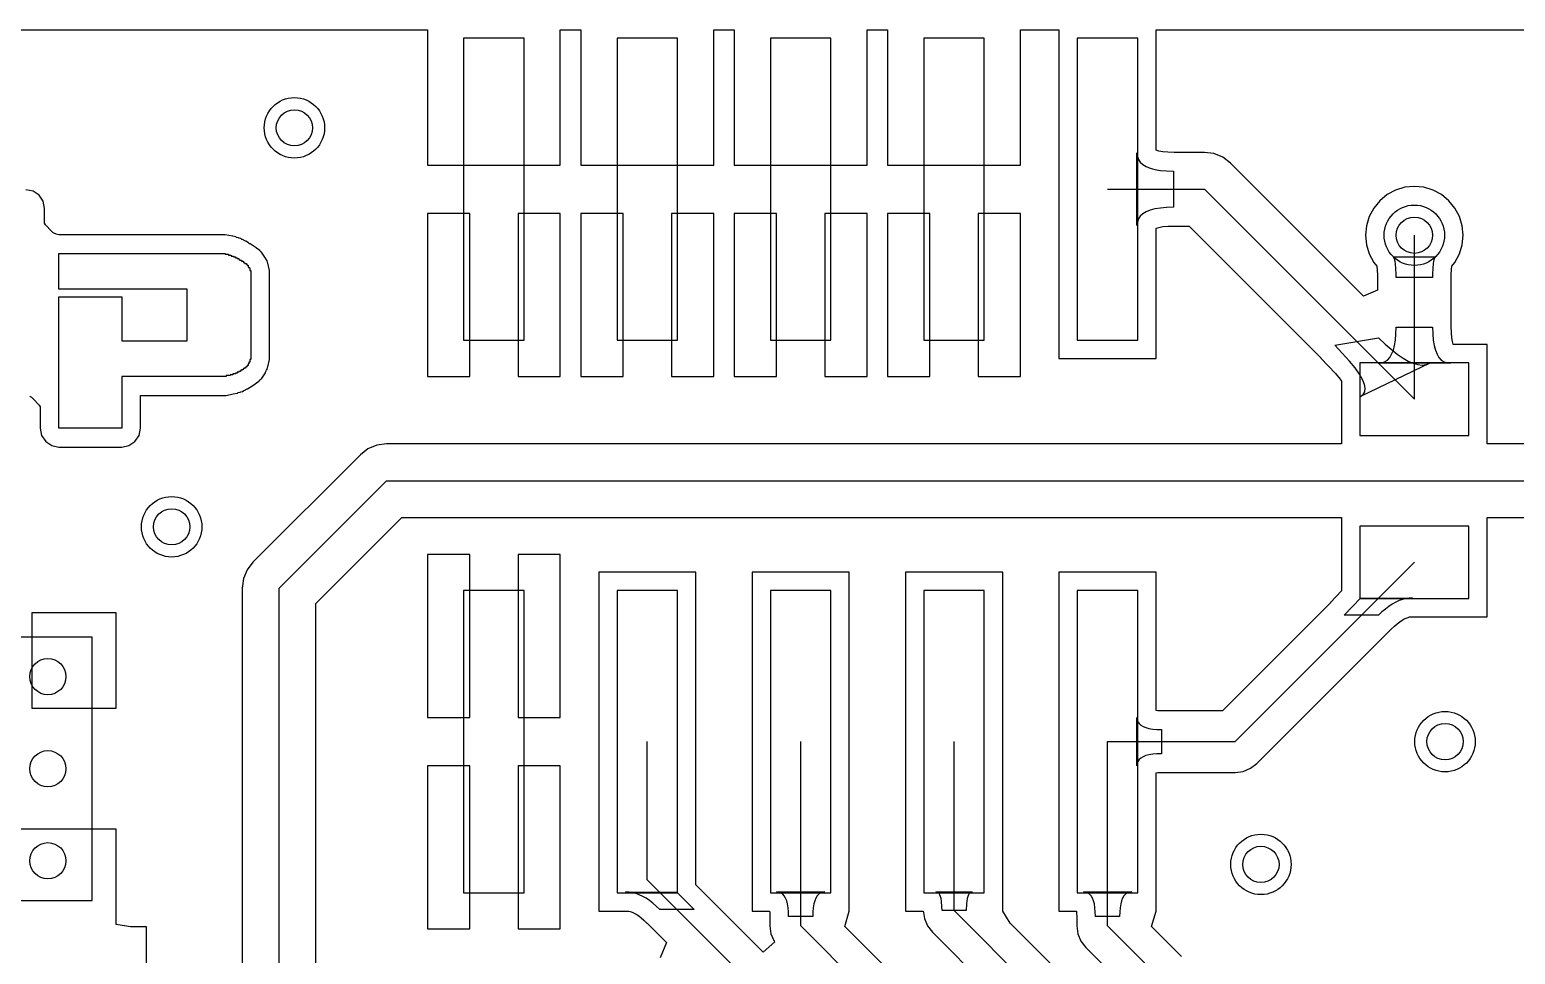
# Model space of a CAD drawing. Extents: x -55.7 to 0, y 0.2 to 22.7.
# Drawn here: x -48.55 to -36.25, y 15 to 22.66 of the extents above; entities that cross this region are included whole.
import ezdxf

# ---------------------------------------------------------------- set-up
doc = ezdxf.new("R2010")
doc.units = 0
doc.layers.get('0').update_dxf_attribs({"linetype": 'CONTINUOUS'})
doc.layers.add('TOPLAYER', color=1, linetype='CONTINUOUS')
doc.layers.add('VIAHOLELAYER', color=16, linetype='CONTINUOUS')

# ---------------------------------------------------------------- blocks, each defined once
blk = doc.blocks.new('RES_0603_1608_18')
at = {"layer": 'TOPLAYER'}
for p, q in [((-0.375, 0.45), (-0.975, 0.45)), ((-0.975, 0.45), (-0.975, -0.45)), ((-0.375, -0.45), (-0.375, 0.45)), ((0.975, 0.45), (0.375, 0.45)), ((0.375, 0.45), (0.375, -0.45)), ((0.975, -0.45), (0.975, 0.45)), ((-0.975, -0.45), (-0.375, -0.45)), ((0.375, -0.45), (0.975, -0.45))]:
    blk.add_line(p, q, dxfattribs=at)
blk = doc.blocks.new('FTSH_105_01_F_DV_K_TR_26')
at = {"layer": 'TOPLAYER'}
for p, q in [((-2.29, 3.536), (-2.79, 3.536)), ((-2.79, 3.536), (-2.79, 1.036)), ((-2.29, 1.036), (-2.29, 3.536)), ((-1.02, 3.536), (-1.52, 3.536)), ((-1.52, 3.536), (-1.52, 1.036)), ((-1.02, 1.036), (-1.02, 3.536)), ((0.25, 3.536), (-0.25, 3.536)), ((-0.25, 3.536), (-0.25, 1.036)), ((0.25, 1.036), (0.25, 3.536)), ((1.52, 3.536), (1.02, 3.536)), ((1.02, 3.536), (1.02, 1.036)), ((1.52, 1.036), (1.52, 3.536)), ((2.79, 3.536), (2.29, 3.536)), ((2.29, 3.536), (2.29, 1.036)), ((2.79, 1.036), (2.79, 3.536)), ((-2.79, 1.036), (-2.29, 1.036)), ((-1.52, 1.036), (-1.02, 1.036)), ((-0.25, 1.036), (0.25, 1.036)), ((1.02, 1.036), (1.52, 1.036)), ((2.29, 1.036), (2.79, 1.036)), ((-2.29, -1.036), (-2.79, -1.036)), ((-2.79, -1.036), (-2.79, -3.536)), ((-2.29, -3.536), (-2.29, -1.036)), ((-1.02, -1.036), (-1.52, -1.036)), ((-1.52, -1.036), (-1.52, -3.536)), ((-1.02, -3.536), (-1.02, -1.036)), ((0.25, -1.036), (-0.25, -1.036)), ((-0.25, -1.036), (-0.25, -3.536)), ((0.25, -3.536), (0.25, -1.036)), ((1.52, -1.036), (1.02, -1.036)), ((1.02, -1.036), (1.02, -3.536)), ((1.52, -3.536), (1.52, -1.036)), ((2.79, -1.036), (2.29, -1.036)), ((2.29, -1.036), (2.29, -3.536)), ((2.79, -3.536), (2.79, -1.036)), ((-2.79, -3.536), (-2.29, -3.536)), ((-1.52, -3.536), (-1.02, -3.536)), ((-0.25, -3.536), (0.25, -3.536)), ((1.02, -3.536), (1.52, -3.536)), ((2.29, -3.536), (2.79, -3.536))]:
    blk.add_line(p, q, dxfattribs=at)
blk = doc.blocks.new('USB4110_GF_A_28')
at = {"layer": 'TOPLAYER'}
for p, q in [((-6.2, 1.5), (-6.2, -0.5)), ((-4.02, 1.5), (-6.2, 1.5)), ((-4.02, -0.5), (-4.02, 1.5))]:
    blk.add_line(p, q, dxfattribs=at)

msp = doc.modelspace()

# ---------------------------------------------------------------- linework, layer by layer
at = {"layer": 'TOPLAYER'}
for p, q in [((-53.34, 22.656), (-45.254, 22.656)), ((-45.254, 22.656), (-45.254, 21.536)), ((-44.154, 21.536), (-44.154, 22.656)), ((-44.154, 22.656), (-43.984, 22.656)), ((-43.984, 22.656), (-43.984, 21.536)), ((-42.884, 21.536), (-42.884, 22.656)), ((-42.884, 22.656), (-42.714, 22.656)), ((-42.714, 22.656), (-42.714, 21.536)), ((-41.614, 21.536), (-41.614, 22.656)), ((-41.614, 22.656), (-41.444, 22.656)), ((-41.444, 22.656), (-41.444, 21.536)), ((-40.344, 21.536), (-40.344, 22.656)), ((-40.344, 22.656), (-40.026, 22.656)), ((-40.026, 22.656), (-40.026, 19.934)), ((-39.222, 21.658), (-39.222, 22.656)), ((-39.222, 22.656), (-2.54, 22.656)), ((-39.199, 21.652), (-39.222, 21.658)), ((-39.167, 21.646), (-39.199, 21.652)), ((-39.126, 21.643), (-39.167, 21.646)), ((-45.254, 21.536), (-44.704, 21.536)), ((-44.704, 21.536), (-44.154, 21.536)), ((-43.984, 21.536), (-43.434, 21.536)), ((-43.434, 21.536), (-42.884, 21.536)), ((-42.714, 21.536), (-42.164, 21.536)), ((-42.164, 21.536), (-41.614, 21.536)), ((-41.444, 21.536), (-40.894, 21.536)), ((-40.894, 21.536), (-40.344, 21.536)), ((-39.38, 21.036), (-39.38, 21.636)), ((-39.38, 21.636), (-39.377, 21.608)), ((-39.377, 21.608), (-39.368, 21.582)), ((-39.368, 21.582), (-39.353, 21.559)), ((-39.353, 21.559), (-39.332, 21.54)), ((-39.332, 21.54), (-39.304, 21.524)), ((-39.304, 21.524), (-39.271, 21.51)), ((-39.073, 21.641), (-39.126, 21.643)), ((-39.072, 21.641), (-39.073, 21.641)), ((-38.822, 21.641), (-39.072, 21.641)), ((-38.743, 21.631), (-38.822, 21.641)), ((-38.669, 21.6), (-38.743, 21.631)), ((-38.606, 21.552), (-38.669, 21.6)), ((-37.506, 20.452), (-38.606, 21.552)), ((-39.271, 21.51), (-39.232, 21.499)), ((-39.232, 21.499), (-39.186, 21.492)), ((-39.186, 21.492), (-39.135, 21.488)), ((-39.135, 21.488), (-39.077, 21.486)), ((-39.077, 21.486), (-39.077, 21.186)), ((-48.519, 21.32), (-48.578, 21.332)), ((-48.469, 21.286), (-48.519, 21.32)), ((-48.435, 21.236), (-48.469, 21.286)), ((-39.624, 21.336), (-38.822, 21.336)), ((-38.822, 21.336), (-37.084, 19.598)), ((-37.309, 21.291), (-37.37, 21.241)), ((-37.239, 21.329), (-37.309, 21.291)), ((-37.163, 21.352), (-37.239, 21.329)), ((-37.084, 21.359), (-37.163, 21.352)), ((-37.005, 21.352), (-37.084, 21.359)), ((-36.929, 21.329), (-37.005, 21.352)), ((-36.859, 21.291), (-36.929, 21.329)), ((-36.798, 21.241), (-36.859, 21.291)), ((-48.423, 21.176), (-48.435, 21.236)), ((-48.423, 21.055), (-48.423, 21.176)), ((-39.271, 21.162), (-39.304, 21.148)), ((-39.232, 21.173), (-39.271, 21.162)), ((-39.186, 21.18), (-39.232, 21.173)), ((-39.135, 21.184), (-39.186, 21.18)), ((-39.077, 21.186), (-39.135, 21.184)), ((-37.42, 21.18), (-37.458, 21.11)), ((-37.37, 21.241), (-37.42, 21.18)), ((-36.748, 21.18), (-36.798, 21.241)), ((-36.71, 21.11), (-36.748, 21.18)), ((-48.415, 21.041), (-48.423, 21.055)), ((-48.366, 20.988), (-48.415, 21.041)), ((-44.904, 21.136), (-45.254, 21.136)), ((-45.254, 21.136), (-45.254, 19.786)), ((-44.904, 19.786), (-44.904, 21.136)), ((-44.154, 21.136), (-44.504, 21.136)), ((-44.504, 21.136), (-44.504, 19.786)), ((-44.154, 19.786), (-44.154, 21.136)), ((-43.634, 21.136), (-43.984, 21.136)), ((-43.984, 21.136), (-43.984, 19.786)), ((-43.634, 19.786), (-43.634, 21.136)), ((-42.884, 21.136), (-43.234, 21.136)), ((-43.234, 21.136), (-43.234, 19.786)), ((-42.884, 19.786), (-42.884, 21.136)), ((-42.364, 21.136), (-42.714, 21.136)), ((-42.714, 21.136), (-42.714, 19.786)), ((-42.364, 19.786), (-42.364, 21.136)), ((-41.614, 21.136), (-41.964, 21.136)), ((-41.964, 21.136), (-41.964, 19.786)), ((-41.614, 19.786), (-41.614, 21.136)), ((-41.094, 21.136), (-41.444, 21.136)), ((-41.444, 21.136), (-41.444, 19.786)), ((-41.094, 19.786), (-41.094, 21.136)), ((-40.344, 21.136), (-40.694, 21.136)), ((-40.694, 21.136), (-40.694, 19.786)), ((-40.344, 19.786), (-40.344, 21.136)), ((-39.377, 21.064), (-39.38, 21.036)), ((-39.368, 21.09), (-39.377, 21.064)), ((-39.353, 21.113), (-39.368, 21.09)), ((-39.332, 21.132), (-39.353, 21.113)), ((-39.304, 21.148), (-39.332, 21.132)), ((-39.167, 21.026), (-39.126, 21.029)), ((-39.126, 21.029), (-39.073, 21.031)), ((-39.073, 21.031), (-39.072, 21.031)), ((-39.072, 21.031), (-38.948, 21.031)), ((-38.948, 21.031), (-37.857, 19.94)), ((-37.481, 21.034), (-37.488, 20.955)), ((-37.458, 21.11), (-37.481, 21.034)), ((-36.687, 21.034), (-36.71, 21.11)), ((-36.68, 20.955), (-36.687, 21.034)), ((-48.36, 20.983), (-48.366, 20.988)), ((-48.355, 20.979), (-48.36, 20.983)), ((-48.351, 20.976), (-48.355, 20.979)), ((-48.346, 20.973), (-48.351, 20.976)), ((-48.341, 20.97), (-48.346, 20.973)), ((-48.337, 20.968), (-48.341, 20.97)), ((-48.331, 20.966), (-48.337, 20.968)), ((-48.326, 20.964), (-48.331, 20.966)), ((-48.305, 20.959), (-48.326, 20.964)), ((-46.928, 20.959), (-48.305, 20.959)), ((-46.868, 20.948), (-46.928, 20.959)), ((-46.865, 20.946), (-46.868, 20.948)), ((-46.84, 20.941), (-46.865, 20.946)), ((-46.834, 20.937), (-46.84, 20.941)), ((-46.819, 20.934), (-46.834, 20.937)), ((-46.813, 20.93), (-46.819, 20.934)), ((-46.798, 20.927), (-46.813, 20.93)), ((-46.789, 20.921), (-46.798, 20.927)), ((-46.784, 20.92), (-46.789, 20.921)), ((-46.775, 20.913), (-46.784, 20.92)), ((-46.77, 20.912), (-46.775, 20.913)), ((-46.761, 20.906), (-46.77, 20.912)), ((-46.756, 20.905), (-46.761, 20.906)), ((-39.222, 21.014), (-39.199, 21.02)), ((-39.222, 19.934), (-39.222, 21.014)), ((-39.199, 21.02), (-39.167, 21.026)), ((-37.488, 20.955), (-37.481, 20.876)), ((-37.084, 19.598), (-37.084, 20.955)), ((-36.687, 20.876), (-36.68, 20.955)), ((-48.305, 20.797), (-48.305, 20.804)), ((-48.305, 20.804), (-46.928, 20.804)), ((-48.305, 20.79), (-48.305, 20.797)), ((-48.305, 20.783), (-48.305, 20.79)), ((-46.928, 20.804), (-46.928, 20.797)), ((-46.928, 20.797), (-46.9, 20.797)), ((-46.9, 20.797), (-46.9, 20.79)), ((-46.9, 20.79), (-46.879, 20.79)), ((-46.879, 20.79), (-46.879, 20.783)), ((-46.735, 20.891), (-46.756, 20.905)), ((-46.726, 20.885), (-46.735, 20.891)), ((-46.735, 20.891), (-46.735, 20.891)), ((-46.721, 20.884), (-46.726, 20.885)), ((-46.671, 20.851), (-46.721, 20.884)), ((-46.668, 20.847), (-46.671, 20.851)), ((-46.642, 20.83), (-46.668, 20.847)), ((-46.64, 20.825), (-46.642, 20.83)), ((-46.635, 20.823), (-46.64, 20.825)), ((-46.633, 20.818), (-46.635, 20.823)), ((-46.628, 20.816), (-46.633, 20.818)), ((-46.595, 20.765), (-46.628, 20.816)), ((-37.481, 20.876), (-37.458, 20.8)), ((-37.458, 20.8), (-37.42, 20.73)), ((-36.748, 20.73), (-36.71, 20.8)), ((-36.71, 20.8), (-36.687, 20.876)), ((-48.305, 20.776), (-48.305, 20.783)), ((-48.305, 20.769), (-48.305, 20.776)), ((-48.305, 20.762), (-48.305, 20.769)), ((-48.305, 20.755), (-48.305, 20.762)), ((-48.305, 20.748), (-48.305, 20.755)), ((-48.305, 20.741), (-48.305, 20.748)), ((-48.305, 20.734), (-48.305, 20.741)), ((-48.305, 20.727), (-48.305, 20.734)), ((-48.305, 20.72), (-48.305, 20.727)), ((-48.305, 20.713), (-48.305, 20.72)), ((-48.305, 20.706), (-48.305, 20.713)), ((-48.305, 20.699), (-48.305, 20.706)), ((-48.305, 20.692), (-48.305, 20.699)), ((-48.305, 20.685), (-48.305, 20.692)), ((-48.305, 20.678), (-48.305, 20.685)), ((-48.305, 20.671), (-48.305, 20.678)), ((-48.305, 20.664), (-48.305, 20.671)), ((-48.305, 20.657), (-48.305, 20.664)), ((-46.879, 20.783), (-46.858, 20.783)), ((-46.858, 20.783), (-46.858, 20.776)), ((-46.858, 20.776), (-46.844, 20.776)), ((-46.844, 20.776), (-46.844, 20.769)), ((-46.844, 20.769), (-46.83, 20.769)), ((-46.83, 20.769), (-46.83, 20.762)), ((-46.83, 20.762), (-46.816, 20.762)), ((-46.816, 20.762), (-46.816, 20.755)), ((-46.816, 20.755), (-46.809, 20.755)), ((-46.809, 20.755), (-46.809, 20.748)), ((-46.809, 20.748), (-46.794, 20.748)), ((-46.794, 20.748), (-46.794, 20.741)), ((-46.794, 20.741), (-46.78, 20.741)), ((-46.78, 20.741), (-46.78, 20.734)), ((-46.78, 20.734), (-46.773, 20.734)), ((-46.773, 20.734), (-46.773, 20.727)), ((-46.773, 20.727), (-46.766, 20.727)), ((-46.766, 20.727), (-46.766, 20.72)), ((-46.766, 20.72), (-46.752, 20.72)), ((-46.752, 20.72), (-46.752, 20.713)), ((-46.752, 20.713), (-46.745, 20.713)), ((-46.745, 20.713), (-46.745, 20.706)), ((-46.745, 20.706), (-46.738, 20.706)), ((-46.738, 20.706), (-46.738, 20.699)), ((-46.738, 20.699), (-46.738, 20.692)), ((-46.738, 20.692), (-46.731, 20.692)), ((-46.731, 20.692), (-46.731, 20.685)), ((-46.731, 20.685), (-46.724, 20.685)), ((-46.724, 20.685), (-46.724, 20.678)), ((-46.724, 20.678), (-46.724, 20.671)), ((-46.724, 20.671), (-46.724, 20.664)), ((-46.724, 20.664), (-46.717, 20.664)), ((-46.717, 20.664), (-46.717, 20.657)), ((-46.581, 20.744), (-46.595, 20.765)), ((-46.595, 20.765), (-46.595, 20.765)), ((-46.578, 20.729), (-46.581, 20.744)), ((-46.574, 20.723), (-46.578, 20.729)), ((-46.562, 20.664), (-46.574, 20.723)), ((-46.562, 19.926), (-46.562, 20.664)), ((-37.42, 20.73), (-37.394, 20.699)), ((-37.394, 20.699), (-37.39, 20.627)), ((-37.254, 20.77), (-37.259, 20.776)), ((-37.259, 20.776), (-36.909, 20.776)), ((-37.25, 20.762), (-37.254, 20.77)), ((-37.246, 20.751), (-37.25, 20.762)), ((-37.243, 20.737), (-37.246, 20.751)), ((-37.24, 20.721), (-37.243, 20.737)), ((-37.234, 20.633), (-37.24, 20.721)), ((-36.932, 20.682), (-36.934, 20.633)), ((-36.928, 20.721), (-36.932, 20.682)), ((-36.925, 20.737), (-36.928, 20.721)), ((-36.922, 20.751), (-36.925, 20.737)), ((-36.918, 20.762), (-36.922, 20.751)), ((-36.914, 20.77), (-36.918, 20.762)), ((-36.909, 20.776), (-36.914, 20.77)), ((-36.778, 20.629), (-36.777, 20.671)), ((-36.777, 20.671), (-36.774, 20.699)), ((-36.774, 20.699), (-36.748, 20.73)), ((-48.305, 20.65), (-48.305, 20.657)), ((-48.305, 20.643), (-48.305, 20.65)), ((-48.305, 20.635), (-48.305, 20.643)), ((-48.305, 20.628), (-48.305, 20.635)), ((-48.305, 20.621), (-48.305, 20.628)), ((-48.305, 20.614), (-48.305, 20.621)), ((-48.305, 20.607), (-48.305, 20.614)), ((-48.305, 20.6), (-48.305, 20.607)), ((-48.305, 20.593), (-48.305, 20.6)), ((-48.305, 20.586), (-48.305, 20.593)), ((-48.305, 20.579), (-48.305, 20.586)), ((-48.305, 20.572), (-48.305, 20.579)), ((-48.305, 20.565), (-48.305, 20.572)), ((-48.305, 20.558), (-48.305, 20.565)), ((-48.305, 20.551), (-48.305, 20.558)), ((-48.305, 20.544), (-48.305, 20.551)), ((-48.305, 20.537), (-48.305, 20.544)), ((-46.717, 20.657), (-46.717, 20.65)), ((-46.717, 20.65), (-46.717, 20.643)), ((-46.717, 20.643), (-46.717, 20.635)), ((-46.717, 20.635), (-46.717, 20.628)), ((-46.717, 20.628), (-46.717, 20.621)), ((-46.717, 20.621), (-46.717, 20.614)), ((-46.717, 20.614), (-46.717, 20.607)), ((-46.717, 20.607), (-46.717, 20.6)), ((-46.717, 20.6), (-46.717, 20.593)), ((-46.717, 20.593), (-46.717, 20.586)), ((-46.717, 20.586), (-46.717, 20.579)), ((-46.717, 20.579), (-46.717, 20.572)), ((-46.717, 20.572), (-46.717, 20.565)), ((-46.717, 20.565), (-46.717, 20.558)), ((-46.717, 20.558), (-46.717, 20.551)), ((-46.717, 20.551), (-46.717, 20.544)), ((-46.717, 20.544), (-46.717, 20.537)), ((-37.39, 20.627), (-37.389, 20.604)), ((-37.389, 20.604), (-37.389, 20.602)), ((-37.389, 20.602), (-37.389, 20.5)), ((-37.234, 20.605), (-37.234, 20.633)), ((-36.934, 20.605), (-37.234, 20.605)), ((-36.934, 20.633), (-36.934, 20.605)), ((-36.779, 20.604), (-36.778, 20.629)), ((-36.779, 20.602), (-36.779, 20.604)), ((-36.779, 20.2), (-36.779, 20.602)), ((-48.305, 20.53), (-48.305, 20.537)), ((-48.305, 20.523), (-48.305, 20.53)), ((-48.305, 20.516), (-48.305, 20.523)), ((-48.305, 20.509), (-48.305, 20.516)), ((-47.244, 20.509), (-48.305, 20.509)), ((-48.305, 20.439), (-48.305, 20.446)), ((-48.305, 20.446), (-47.785, 20.446)), ((-48.305, 20.432), (-48.305, 20.439)), ((-48.305, 20.425), (-48.305, 20.432)), ((-48.305, 20.418), (-48.305, 20.425)), ((-48.305, 20.411), (-48.305, 20.418)), ((-47.785, 20.446), (-47.785, 20.439)), ((-47.785, 20.439), (-47.785, 20.432)), ((-47.785, 20.432), (-47.785, 20.425)), ((-47.785, 20.425), (-47.785, 20.418)), ((-47.785, 20.418), (-47.785, 20.411)), ((-47.244, 20.502), (-47.244, 20.509)), ((-47.244, 20.495), (-47.244, 20.502)), ((-47.244, 20.488), (-47.244, 20.495)), ((-47.244, 20.481), (-47.244, 20.488)), ((-47.244, 20.474), (-47.244, 20.481)), ((-47.244, 20.467), (-47.244, 20.474)), ((-47.244, 20.46), (-47.244, 20.467)), ((-47.244, 20.453), (-47.244, 20.46)), ((-47.244, 20.446), (-47.244, 20.453)), ((-47.244, 20.439), (-47.244, 20.446)), ((-47.244, 20.432), (-47.244, 20.439)), ((-47.244, 20.425), (-47.244, 20.432)), ((-47.244, 20.418), (-47.244, 20.425)), ((-47.244, 20.411), (-47.244, 20.418)), ((-46.717, 20.537), (-46.717, 20.53)), ((-46.717, 20.53), (-46.717, 20.523)), ((-46.717, 20.523), (-46.717, 20.516)), ((-46.717, 20.516), (-46.717, 20.509)), ((-46.717, 20.509), (-46.717, 20.502)), ((-46.717, 20.502), (-46.717, 20.495)), ((-46.717, 20.495), (-46.717, 20.488)), ((-46.717, 20.488), (-46.717, 20.481)), ((-46.717, 20.481), (-46.717, 20.474)), ((-46.717, 20.474), (-46.717, 20.467)), ((-46.717, 20.467), (-46.717, 20.46)), ((-46.717, 20.46), (-46.717, 20.453)), ((-46.717, 20.453), (-46.717, 20.446)), ((-46.717, 20.446), (-46.717, 20.439)), ((-46.717, 20.439), (-46.717, 20.432)), ((-46.717, 20.432), (-46.717, 20.425)), ((-46.717, 20.425), (-46.717, 20.418)), ((-46.717, 20.418), (-46.717, 20.411)), ((-37.389, 20.5), (-37.506, 20.452)), ((-48.305, 20.404), (-48.305, 20.411)), ((-48.305, 20.397), (-48.305, 20.404)), ((-48.305, 20.39), (-48.305, 20.397)), ((-48.305, 20.383), (-48.305, 20.39)), ((-48.305, 20.376), (-48.305, 20.383)), ((-48.305, 20.369), (-48.305, 20.376)), ((-48.305, 20.362), (-48.305, 20.369)), ((-48.305, 20.355), (-48.305, 20.362)), ((-48.305, 20.348), (-48.305, 20.355)), ((-48.305, 20.34), (-48.305, 20.348)), ((-48.305, 20.333), (-48.305, 20.34)), ((-48.305, 20.326), (-48.305, 20.333)), ((-48.305, 20.319), (-48.305, 20.326)), ((-48.305, 20.312), (-48.305, 20.319)), ((-48.305, 20.305), (-48.305, 20.312)), ((-48.305, 20.298), (-48.305, 20.305)), ((-48.305, 20.291), (-48.305, 20.298)), ((-47.785, 20.411), (-47.785, 20.404)), ((-47.785, 20.404), (-47.785, 20.397)), ((-47.785, 20.397), (-47.785, 20.39)), ((-47.785, 20.39), (-47.785, 20.383)), ((-47.785, 20.383), (-47.785, 20.376)), ((-47.785, 20.376), (-47.785, 20.369)), ((-47.785, 20.369), (-47.785, 20.362)), ((-47.785, 20.362), (-47.785, 20.355)), ((-47.785, 20.355), (-47.785, 20.348)), ((-47.785, 20.348), (-47.785, 20.34)), ((-47.785, 20.34), (-47.785, 20.333)), ((-47.785, 20.333), (-47.785, 20.326)), ((-47.785, 20.326), (-47.785, 20.319)), ((-47.785, 20.319), (-47.785, 20.312)), ((-47.785, 20.312), (-47.785, 20.305)), ((-47.785, 20.305), (-47.785, 20.298)), ((-47.785, 20.298), (-47.785, 20.291)), ((-47.244, 20.404), (-47.244, 20.411)), ((-47.244, 20.397), (-47.244, 20.404)), ((-47.244, 20.39), (-47.244, 20.397)), ((-47.244, 20.383), (-47.244, 20.39)), ((-47.244, 20.376), (-47.244, 20.383)), ((-47.244, 20.369), (-47.244, 20.376)), ((-47.244, 20.362), (-47.244, 20.369)), ((-47.244, 20.355), (-47.244, 20.362)), ((-47.244, 20.348), (-47.244, 20.355)), ((-47.244, 20.34), (-47.244, 20.348)), ((-47.244, 20.333), (-47.244, 20.34)), ((-47.244, 20.326), (-47.244, 20.333)), ((-47.244, 20.319), (-47.244, 20.326)), ((-47.244, 20.312), (-47.244, 20.319)), ((-47.244, 20.305), (-47.244, 20.312)), ((-47.244, 20.298), (-47.244, 20.305)), ((-47.244, 20.291), (-47.244, 20.298)), ((-46.717, 20.411), (-46.717, 20.404)), ((-46.717, 20.404), (-46.717, 20.397)), ((-46.717, 20.397), (-46.717, 20.39)), ((-46.717, 20.39), (-46.717, 20.383)), ((-46.717, 20.383), (-46.717, 20.376)), ((-46.717, 20.376), (-46.717, 20.369)), ((-46.717, 20.369), (-46.717, 20.362)), ((-46.717, 20.362), (-46.717, 20.355)), ((-46.717, 20.355), (-46.717, 20.348)), ((-46.717, 20.348), (-46.717, 20.34)), ((-46.717, 20.34), (-46.717, 20.333)), ((-46.717, 20.333), (-46.717, 20.326)), ((-46.717, 20.326), (-46.717, 20.319)), ((-46.717, 20.319), (-46.717, 20.312)), ((-46.717, 20.312), (-46.717, 20.305)), ((-46.717, 20.305), (-46.717, 20.298)), ((-46.717, 20.298), (-46.717, 20.291)), ((-48.305, 20.284), (-48.305, 20.291)), ((-48.305, 20.277), (-48.305, 20.284)), ((-48.305, 20.27), (-48.305, 20.277)), ((-48.305, 20.263), (-48.305, 20.27)), ((-48.305, 20.256), (-48.305, 20.263)), ((-48.305, 20.249), (-48.305, 20.256)), ((-48.305, 20.242), (-48.305, 20.249)), ((-48.305, 20.235), (-48.305, 20.242)), ((-48.305, 20.228), (-48.305, 20.235)), ((-48.305, 20.221), (-48.305, 20.228)), ((-48.305, 20.214), (-48.305, 20.221)), ((-48.305, 20.207), (-48.305, 20.214)), ((-48.305, 20.2), (-48.305, 20.207)), ((-48.305, 20.193), (-48.305, 20.2)), ((-48.305, 20.186), (-48.305, 20.193)), ((-48.305, 20.179), (-48.305, 20.186)), ((-48.305, 20.172), (-48.305, 20.179)), ((-48.305, 20.165), (-48.305, 20.172)), ((-47.785, 20.291), (-47.785, 20.284)), ((-47.785, 20.284), (-47.785, 20.277)), ((-47.785, 20.277), (-47.785, 20.27)), ((-47.785, 20.27), (-47.785, 20.263)), ((-47.785, 20.263), (-47.785, 20.256)), ((-47.785, 20.256), (-47.785, 20.249)), ((-47.785, 20.249), (-47.785, 20.242)), ((-47.785, 20.242), (-47.785, 20.235)), ((-47.785, 20.235), (-47.785, 20.228)), ((-47.785, 20.228), (-47.785, 20.221)), ((-47.785, 20.221), (-47.785, 20.214)), ((-47.785, 20.214), (-47.785, 20.207)), ((-47.785, 20.207), (-47.785, 20.2)), ((-47.785, 20.2), (-47.785, 20.193)), ((-47.785, 20.193), (-47.785, 20.186)), ((-47.785, 20.186), (-47.785, 20.179)), ((-47.785, 20.179), (-47.785, 20.172)), ((-47.785, 20.172), (-47.785, 20.165)), ((-47.244, 20.284), (-47.244, 20.291)), ((-47.244, 20.277), (-47.244, 20.284)), ((-47.244, 20.27), (-47.244, 20.277)), ((-47.244, 20.263), (-47.244, 20.27)), ((-47.244, 20.256), (-47.244, 20.263)), ((-47.244, 20.249), (-47.244, 20.256)), ((-47.244, 20.242), (-47.244, 20.249)), ((-47.244, 20.235), (-47.244, 20.242)), ((-47.244, 20.228), (-47.244, 20.235)), ((-47.244, 20.221), (-47.244, 20.228)), ((-47.244, 20.214), (-47.244, 20.221)), ((-47.244, 20.207), (-47.244, 20.214)), ((-47.244, 20.2), (-47.244, 20.207)), ((-47.244, 20.193), (-47.244, 20.2)), ((-47.244, 20.186), (-47.244, 20.193)), ((-47.244, 20.179), (-47.244, 20.186)), ((-47.244, 20.172), (-47.244, 20.179)), ((-47.244, 20.165), (-47.244, 20.172)), ((-46.717, 20.291), (-46.717, 20.284)), ((-46.717, 20.284), (-46.717, 20.277)), ((-46.717, 20.277), (-46.717, 20.27)), ((-46.717, 20.27), (-46.717, 20.263)), ((-46.717, 20.263), (-46.717, 20.256)), ((-46.717, 20.256), (-46.717, 20.249)), ((-46.717, 20.249), (-46.717, 20.242)), ((-46.717, 20.242), (-46.717, 20.235)), ((-46.717, 20.235), (-46.717, 20.228)), ((-46.717, 20.228), (-46.717, 20.221)), ((-46.717, 20.221), (-46.717, 20.214)), ((-46.717, 20.214), (-46.717, 20.207)), ((-46.717, 20.207), (-46.717, 20.2)), ((-46.717, 20.2), (-46.717, 20.193)), ((-46.717, 20.193), (-46.717, 20.186)), ((-46.717, 20.186), (-46.717, 20.179)), ((-46.717, 20.179), (-46.717, 20.172)), ((-46.717, 20.172), (-46.717, 20.165)), ((-37.236, 20.138), (-37.234, 20.195)), ((-37.234, 20.195), (-36.934, 20.195)), ((-36.934, 20.195), (-36.932, 20.138)), ((-36.779, 20.199), (-36.779, 20.2)), ((-36.777, 20.147), (-36.779, 20.199)), ((-48.305, 20.158), (-48.305, 20.165)), ((-48.305, 20.151), (-48.305, 20.158)), ((-48.305, 20.144), (-48.305, 20.151)), ((-48.305, 20.137), (-48.305, 20.144)), ((-48.305, 20.13), (-48.305, 20.137)), ((-48.305, 20.123), (-48.305, 20.13)), ((-48.305, 20.116), (-48.305, 20.123)), ((-48.305, 20.109), (-48.305, 20.116)), ((-48.305, 20.102), (-48.305, 20.109)), ((-48.305, 20.095), (-48.305, 20.102)), ((-48.305, 20.088), (-48.305, 20.095)), ((-48.305, 20.081), (-48.305, 20.088)), ((-48.305, 20.074), (-48.305, 20.081)), ((-48.305, 20.067), (-48.305, 20.074)), ((-48.305, 20.06), (-48.305, 20.067)), ((-48.305, 20.053), (-48.305, 20.06)), ((-48.305, 20.046), (-48.305, 20.053)), ((-48.305, 20.038), (-48.305, 20.046)), ((-47.785, 20.165), (-47.785, 20.158)), ((-47.785, 20.158), (-47.785, 20.151)), ((-47.785, 20.151), (-47.785, 20.144)), ((-47.785, 20.144), (-47.785, 20.137)), ((-47.785, 20.137), (-47.785, 20.13)), ((-47.785, 20.13), (-47.785, 20.123)), ((-47.785, 20.123), (-47.785, 20.116)), ((-47.785, 20.116), (-47.785, 20.109)), ((-47.785, 20.109), (-47.785, 20.102)), ((-47.785, 20.102), (-47.785, 20.095)), ((-47.785, 20.095), (-47.785, 20.088)), ((-47.785, 20.088), (-47.785, 20.081)), ((-47.785, 20.081), (-47.244, 20.081)), ((-47.244, 20.158), (-47.244, 20.165)), ((-47.244, 20.151), (-47.244, 20.158)), ((-47.244, 20.144), (-47.244, 20.151)), ((-47.244, 20.137), (-47.244, 20.144)), ((-47.244, 20.13), (-47.244, 20.137)), ((-47.244, 20.123), (-47.244, 20.13)), ((-47.244, 20.116), (-47.244, 20.123)), ((-47.244, 20.109), (-47.244, 20.116)), ((-47.244, 20.102), (-47.244, 20.109)), ((-47.244, 20.095), (-47.244, 20.102)), ((-47.244, 20.088), (-47.244, 20.095)), ((-47.244, 20.081), (-47.244, 20.088)), ((-46.717, 20.165), (-46.717, 20.158)), ((-46.717, 20.158), (-46.717, 20.151)), ((-46.717, 20.151), (-46.717, 20.144)), ((-46.717, 20.144), (-46.717, 20.137)), ((-46.717, 20.137), (-46.717, 20.13)), ((-46.717, 20.13), (-46.717, 20.123)), ((-46.717, 20.123), (-46.717, 20.116)), ((-46.717, 20.116), (-46.717, 20.109)), ((-46.717, 20.109), (-46.717, 20.102)), ((-46.717, 20.102), (-46.717, 20.095)), ((-46.717, 20.095), (-46.717, 20.088)), ((-46.717, 20.088), (-46.717, 20.081)), ((-46.717, 20.081), (-46.717, 20.074)), ((-46.717, 20.074), (-46.717, 20.067)), ((-46.717, 20.067), (-46.717, 20.06)), ((-46.717, 20.06), (-46.717, 20.053)), ((-46.717, 20.053), (-46.717, 20.046)), ((-46.717, 20.046), (-46.717, 20.038)), ((-37.743, 20.045), (-37.381, 20.107)), ((-37.381, 20.107), (-37.326, 20.054)), ((-37.326, 20.054), (-37.225, 19.97)), ((-37.247, 20.042), (-37.24, 20.087)), ((-37.24, 20.087), (-37.236, 20.138)), ((-36.932, 20.138), (-36.928, 20.087)), ((-36.928, 20.087), (-36.921, 20.042)), ((-36.774, 20.107), (-36.777, 20.147)), ((-36.768, 20.075), (-36.774, 20.107)), ((-36.762, 20.053), (-36.768, 20.075)), ((-36.762, 20.05), (-36.762, 20.053)), ((-36.482, 20.05), (-36.762, 20.05)), ((-36.482, 19.228), (-36.482, 20.05)), ((-48.305, 20.031), (-48.305, 20.038)), ((-48.305, 20.024), (-48.305, 20.031)), ((-48.305, 20.017), (-48.305, 20.024)), ((-48.305, 20.01), (-48.305, 20.017)), ((-48.305, 20.003), (-48.305, 20.01)), ((-48.305, 19.996), (-48.305, 20.003)), ((-48.305, 19.989), (-48.305, 19.996)), ((-48.305, 19.982), (-48.305, 19.989)), ((-48.305, 19.975), (-48.305, 19.982)), ((-48.305, 19.968), (-48.305, 19.975)), ((-48.305, 19.961), (-48.305, 19.968)), ((-48.305, 19.954), (-48.305, 19.961)), ((-48.305, 19.947), (-48.305, 19.954)), ((-48.305, 19.94), (-48.305, 19.947)), ((-48.305, 19.933), (-48.305, 19.94)), ((-48.305, 19.926), (-48.305, 19.933)), ((-48.305, 19.919), (-48.305, 19.926)), ((-46.717, 19.926), (-46.724, 19.926)), ((-46.724, 19.926), (-46.724, 19.919)), ((-46.717, 20.038), (-46.717, 20.031)), ((-46.717, 20.031), (-46.717, 20.024)), ((-46.717, 20.024), (-46.717, 20.017)), ((-46.717, 20.017), (-46.717, 20.01)), ((-46.717, 20.01), (-46.717, 20.003)), ((-46.717, 20.003), (-46.717, 19.996)), ((-46.717, 19.996), (-46.717, 19.989)), ((-46.717, 19.989), (-46.717, 19.982)), ((-46.717, 19.982), (-46.717, 19.975)), ((-46.717, 19.975), (-46.717, 19.968)), ((-46.717, 19.968), (-46.717, 19.961)), ((-46.717, 19.961), (-46.717, 19.954)), ((-46.717, 19.954), (-46.717, 19.947)), ((-46.717, 19.947), (-46.717, 19.94)), ((-46.717, 19.94), (-46.717, 19.933)), ((-46.717, 19.933), (-46.717, 19.926)), ((-46.574, 19.867), (-46.562, 19.926)), ((-40.026, 19.934), (-39.222, 19.934)), ((-37.857, 19.94), (-37.857, 19.939)), ((-37.857, 19.939), (-37.738, 19.812)), ((-37.621, 19.914), (-37.743, 20.045)), ((-37.307, 19.922), (-37.288, 19.943)), ((-37.288, 19.943), (-37.272, 19.97)), ((-37.272, 19.97), (-37.258, 20.003)), ((-37.258, 20.003), (-37.247, 20.042)), ((-37.225, 19.97), (-37.178, 19.938)), ((-37.178, 19.938), (-37.135, 19.914)), ((-36.921, 20.042), (-36.91, 20.003)), ((-36.91, 20.003), (-36.896, 19.97)), ((-36.896, 19.97), (-36.88, 19.943)), ((-36.88, 19.943), (-36.861, 19.922)), ((-48.305, 19.912), (-48.305, 19.919)), ((-48.305, 19.905), (-48.305, 19.912)), ((-48.305, 19.898), (-48.305, 19.905)), ((-48.305, 19.891), (-48.305, 19.898)), ((-48.305, 19.884), (-48.305, 19.891)), ((-48.305, 19.877), (-48.305, 19.884)), ((-48.305, 19.87), (-48.305, 19.877)), ((-48.305, 19.863), (-48.305, 19.87)), ((-48.305, 19.856), (-48.305, 19.863)), ((-48.305, 19.849), (-48.305, 19.856)), ((-48.305, 19.842), (-48.305, 19.849)), ((-48.305, 19.835), (-48.305, 19.842)), ((-48.305, 19.828), (-48.305, 19.835)), ((-48.305, 19.821), (-48.305, 19.828)), ((-48.305, 19.814), (-48.305, 19.821)), ((-48.305, 19.807), (-48.305, 19.814)), ((-48.305, 19.8), (-48.305, 19.807)), ((-48.305, 19.793), (-48.305, 19.8)), ((-46.865, 19.8), (-46.886, 19.8)), ((-46.886, 19.8), (-46.886, 19.793)), ((-46.844, 19.807), (-46.865, 19.807)), ((-46.865, 19.807), (-46.865, 19.8)), ((-46.83, 19.814), (-46.844, 19.814)), ((-46.844, 19.814), (-46.844, 19.807)), ((-46.816, 19.821), (-46.83, 19.821)), ((-46.83, 19.821), (-46.83, 19.814)), ((-46.802, 19.828), (-46.816, 19.828)), ((-46.816, 19.828), (-46.816, 19.821)), ((-46.794, 19.835), (-46.802, 19.835)), ((-46.802, 19.835), (-46.802, 19.828)), ((-46.78, 19.842), (-46.794, 19.842)), ((-46.794, 19.842), (-46.794, 19.835)), ((-46.773, 19.849), (-46.78, 19.849)), ((-46.78, 19.849), (-46.78, 19.842)), ((-46.759, 19.856), (-46.773, 19.856)), ((-46.773, 19.856), (-46.773, 19.849)), ((-46.752, 19.863), (-46.759, 19.863)), ((-46.759, 19.863), (-46.759, 19.856)), ((-46.745, 19.87), (-46.752, 19.87)), ((-46.752, 19.87), (-46.752, 19.863)), ((-46.738, 19.877), (-46.745, 19.877)), ((-46.745, 19.877), (-46.745, 19.87)), ((-46.731, 19.891), (-46.738, 19.891)), ((-46.738, 19.891), (-46.738, 19.884)), ((-46.738, 19.884), (-46.738, 19.877)), ((-46.724, 19.905), (-46.731, 19.905)), ((-46.731, 19.905), (-46.731, 19.898)), ((-46.731, 19.898), (-46.731, 19.891)), ((-46.724, 19.919), (-46.724, 19.912)), ((-46.724, 19.912), (-46.724, 19.905)), ((-46.628, 19.767), (-46.595, 19.817)), ((-46.595, 19.817), (-46.594, 19.823)), ((-46.594, 19.823), (-46.588, 19.832)), ((-46.588, 19.832), (-46.587, 19.837)), ((-46.587, 19.837), (-46.581, 19.846)), ((-46.581, 19.846), (-46.578, 19.861)), ((-46.578, 19.861), (-46.574, 19.867)), ((-37.738, 19.812), (-37.698, 19.763)), ((-37.575, 19.857), (-37.621, 19.914)), ((-37.538, 19.806), (-37.575, 19.857)), ((-37.512, 19.761), (-37.538, 19.806)), ((-36.957, 19.895), (-37.531, 19.621)), ((-37.384, 19.895), (-37.356, 19.898)), ((-36.784, 19.895), (-37.384, 19.895)), ((-37.356, 19.898), (-37.33, 19.907)), ((-37.33, 19.907), (-37.307, 19.922)), ((-37.135, 19.914), (-37.093, 19.896)), ((-37.093, 19.896), (-37.055, 19.885)), ((-37.055, 19.885), (-37.02, 19.881)), ((-37.02, 19.881), (-36.987, 19.885)), ((-36.987, 19.885), (-36.957, 19.895)), ((-36.861, 19.922), (-36.838, 19.907)), ((-36.838, 19.907), (-36.812, 19.898)), ((-36.812, 19.898), (-36.784, 19.895)), ((-48.305, 19.786), (-48.305, 19.793)), ((-48.305, 19.779), (-48.305, 19.786)), ((-48.305, 19.772), (-48.305, 19.779)), ((-48.305, 19.765), (-48.305, 19.772)), ((-48.305, 19.758), (-48.305, 19.765)), ((-48.305, 19.751), (-48.305, 19.758)), ((-48.305, 19.743), (-48.305, 19.751)), ((-48.305, 19.736), (-48.305, 19.743)), ((-48.305, 19.729), (-48.305, 19.736)), ((-48.305, 19.722), (-48.305, 19.729)), ((-48.305, 19.715), (-48.305, 19.722)), ((-48.305, 19.708), (-48.305, 19.715)), ((-48.305, 19.701), (-48.305, 19.708)), ((-48.305, 19.694), (-48.305, 19.701)), ((-48.305, 19.687), (-48.305, 19.694)), ((-48.305, 19.68), (-48.305, 19.687)), ((-48.305, 19.673), (-48.305, 19.68)), ((-46.921, 19.786), (-47.785, 19.786)), ((-47.785, 19.786), (-47.785, 19.779)), ((-47.785, 19.779), (-47.785, 19.772)), ((-47.785, 19.772), (-47.785, 19.765)), ((-47.785, 19.765), (-47.785, 19.758)), ((-47.785, 19.758), (-47.785, 19.751)), ((-47.785, 19.751), (-47.785, 19.743)), ((-47.785, 19.743), (-47.785, 19.736)), ((-47.785, 19.736), (-47.785, 19.729)), ((-47.785, 19.729), (-47.785, 19.722)), ((-47.785, 19.722), (-47.785, 19.715)), ((-47.785, 19.715), (-47.785, 19.708)), ((-47.785, 19.708), (-47.785, 19.701)), ((-47.785, 19.701), (-47.785, 19.694)), ((-47.785, 19.694), (-47.785, 19.687)), ((-47.785, 19.687), (-47.785, 19.68)), ((-47.785, 19.68), (-47.785, 19.673)), ((-46.886, 19.793), (-46.921, 19.793)), ((-46.921, 19.793), (-46.921, 19.786)), ((-46.761, 19.676), (-46.756, 19.677)), ((-46.756, 19.677), (-46.747, 19.683)), ((-46.747, 19.683), (-46.742, 19.684)), ((-46.742, 19.684), (-46.721, 19.698)), ((-46.721, 19.698), (-46.7, 19.712)), ((-46.721, 19.698), (-46.721, 19.698)), ((-46.7, 19.712), (-46.65, 19.746)), ((-46.7, 19.712), (-46.7, 19.712)), ((-46.65, 19.746), (-46.647, 19.75)), ((-46.647, 19.75), (-46.642, 19.753)), ((-46.642, 19.753), (-46.64, 19.757)), ((-46.64, 19.757), (-46.635, 19.76)), ((-46.635, 19.76), (-46.633, 19.764)), ((-46.633, 19.764), (-46.628, 19.767)), ((-45.254, 19.786), (-44.904, 19.786)), ((-44.504, 19.786), (-44.154, 19.786)), ((-43.984, 19.786), (-43.634, 19.786)), ((-43.234, 19.786), (-42.884, 19.786)), ((-42.714, 19.786), (-42.364, 19.786)), ((-41.964, 19.786), (-41.614, 19.786)), ((-41.444, 19.786), (-41.094, 19.786)), ((-40.694, 19.786), (-40.344, 19.786)), ((-37.698, 19.763), (-37.686, 19.746)), ((-37.686, 19.746), (-37.686, 19.228)), ((-37.496, 19.721), (-37.512, 19.761)), ((-37.49, 19.688), (-37.496, 19.721)), ((-37.493, 19.66), (-37.49, 19.688)), ((-48.546, 19.622), (-48.542, 19.62)), ((-48.542, 19.62), (-48.537, 19.617)), ((-48.537, 19.617), (-48.532, 19.614)), ((-48.532, 19.614), (-48.528, 19.611)), ((-48.528, 19.611), (-48.523, 19.607)), ((-48.523, 19.607), (-48.517, 19.601)), ((-48.517, 19.601), (-48.468, 19.549)), ((-48.305, 19.666), (-48.305, 19.673)), ((-48.305, 19.659), (-48.305, 19.666)), ((-48.305, 19.652), (-48.305, 19.659)), ((-48.305, 19.645), (-48.305, 19.652)), ((-48.305, 19.638), (-48.305, 19.645)), ((-48.305, 19.631), (-48.305, 19.638)), ((-48.305, 19.624), (-48.305, 19.631)), ((-48.305, 19.617), (-48.305, 19.624)), ((-48.305, 19.61), (-48.305, 19.617)), ((-48.305, 19.603), (-48.305, 19.61)), ((-48.305, 19.596), (-48.305, 19.603)), ((-48.305, 19.589), (-48.305, 19.596)), ((-48.305, 19.582), (-48.305, 19.589)), ((-48.305, 19.575), (-48.305, 19.582)), ((-48.305, 19.568), (-48.305, 19.575)), ((-48.305, 19.561), (-48.305, 19.568)), ((-48.305, 19.554), (-48.305, 19.561)), ((-48.305, 19.547), (-48.305, 19.554)), ((-47.785, 19.673), (-47.785, 19.666)), ((-47.785, 19.666), (-47.785, 19.659)), ((-47.785, 19.659), (-47.785, 19.652)), ((-47.785, 19.652), (-47.785, 19.645)), ((-47.785, 19.645), (-47.785, 19.638)), ((-47.785, 19.638), (-47.785, 19.631)), ((-47.785, 19.631), (-47.785, 19.624)), ((-47.785, 19.624), (-47.785, 19.617)), ((-47.785, 19.617), (-47.785, 19.61)), ((-47.785, 19.61), (-47.785, 19.603)), ((-47.785, 19.603), (-47.785, 19.596)), ((-47.785, 19.596), (-47.785, 19.589)), ((-47.785, 19.589), (-47.785, 19.582)), ((-47.785, 19.582), (-47.785, 19.575)), ((-47.785, 19.575), (-47.785, 19.568)), ((-47.785, 19.568), (-47.785, 19.561)), ((-47.785, 19.561), (-47.785, 19.554)), ((-47.785, 19.554), (-47.785, 19.547)), ((-47.629, 19.357), (-47.629, 19.63)), ((-47.629, 19.63), (-46.921, 19.63)), ((-46.921, 19.63), (-46.861, 19.642)), ((-46.861, 19.642), (-46.826, 19.649)), ((-46.861, 19.642), (-46.861, 19.642)), ((-46.826, 19.649), (-46.82, 19.653)), ((-46.82, 19.653), (-46.805, 19.656)), ((-46.805, 19.656), (-46.799, 19.66)), ((-46.799, 19.66), (-46.784, 19.663)), ((-46.784, 19.663), (-46.775, 19.669)), ((-46.775, 19.669), (-46.77, 19.67)), ((-46.77, 19.67), (-46.761, 19.676)), ((-37.531, 19.621), (-37.507, 19.637)), ((-37.507, 19.637), (-37.493, 19.66)), ((-48.468, 19.549), (-48.46, 19.534)), ((-48.46, 19.534), (-48.46, 19.357)), ((-48.305, 19.54), (-48.305, 19.547)), ((-48.305, 19.533), (-48.305, 19.54)), ((-48.305, 19.526), (-48.305, 19.533)), ((-48.305, 19.519), (-48.305, 19.526)), ((-48.305, 19.512), (-48.305, 19.519)), ((-48.305, 19.505), (-48.305, 19.512)), ((-48.305, 19.498), (-48.305, 19.505)), ((-48.305, 19.491), (-48.305, 19.498)), ((-48.305, 19.484), (-48.305, 19.491)), ((-48.305, 19.477), (-48.305, 19.484)), ((-48.305, 19.47), (-48.305, 19.477)), ((-48.305, 19.463), (-48.305, 19.47)), ((-48.305, 19.456), (-48.305, 19.463)), ((-48.305, 19.449), (-48.305, 19.456)), ((-48.305, 19.441), (-48.305, 19.449)), ((-48.305, 19.434), (-48.305, 19.441)), ((-48.305, 19.427), (-48.305, 19.434)), ((-47.785, 19.547), (-47.785, 19.54)), ((-47.785, 19.54), (-47.785, 19.533)), ((-47.785, 19.533), (-47.785, 19.526)), ((-47.785, 19.526), (-47.785, 19.519)), ((-47.785, 19.519), (-47.785, 19.512)), ((-47.785, 19.512), (-47.785, 19.505)), ((-47.785, 19.505), (-47.785, 19.498)), ((-47.785, 19.498), (-47.785, 19.491)), ((-47.785, 19.491), (-47.785, 19.484)), ((-47.785, 19.484), (-47.785, 19.477)), ((-47.785, 19.477), (-47.785, 19.47)), ((-47.785, 19.47), (-47.785, 19.463)), ((-47.785, 19.463), (-47.785, 19.456)), ((-47.785, 19.456), (-47.785, 19.449)), ((-47.785, 19.449), (-47.785, 19.441)), ((-47.785, 19.441), (-47.785, 19.434)), ((-47.785, 19.434), (-47.785, 19.427)), ((-48.46, 19.357), (-48.448, 19.298)), ((-48.305, 19.42), (-48.305, 19.427)), ((-48.305, 19.413), (-48.305, 19.42)), ((-48.305, 19.406), (-48.305, 19.413)), ((-48.305, 19.399), (-48.305, 19.406)), ((-48.305, 19.392), (-48.305, 19.399)), ((-48.305, 19.385), (-48.305, 19.392)), ((-48.305, 19.378), (-48.305, 19.385)), ((-48.305, 19.371), (-48.305, 19.378)), ((-48.305, 19.364), (-48.305, 19.371)), ((-48.305, 19.357), (-48.305, 19.364)), ((-47.785, 19.357), (-48.305, 19.357)), ((-47.785, 19.427), (-47.785, 19.42)), ((-47.785, 19.42), (-47.785, 19.413)), ((-47.785, 19.413), (-47.785, 19.406)), ((-47.785, 19.406), (-47.785, 19.399)), ((-47.785, 19.399), (-47.785, 19.392)), ((-47.785, 19.392), (-47.785, 19.385)), ((-47.785, 19.385), (-47.785, 19.378)), ((-47.785, 19.378), (-47.785, 19.371)), ((-47.785, 19.371), (-47.785, 19.364)), ((-47.785, 19.364), (-47.785, 19.357)), ((-47.641, 19.298), (-47.629, 19.357)), ((-48.448, 19.298), (-48.414, 19.247)), ((-48.414, 19.247), (-48.364, 19.214)), ((-48.364, 19.214), (-48.305, 19.202)), ((-48.305, 19.202), (-47.785, 19.202)), ((-47.785, 19.202), (-47.725, 19.214)), ((-47.725, 19.214), (-47.675, 19.247)), ((-47.675, 19.247), (-47.641, 19.298)), ((-45.746, 19.187), (-45.809, 19.139)), ((-45.672, 19.218), (-45.746, 19.187)), ((-45.593, 19.228), (-45.672, 19.218)), ((-37.686, 19.228), (-45.593, 19.228)), ((-35.686, 19.228), (-36.482, 19.228)), ((-45.809, 19.139), (-46.698, 18.25)), ((-46.482, 18.034), (-45.593, 18.923)), ((-45.593, 18.923), (-35.56, 18.923)), ((-46.177, 17.908), (-45.467, 18.618)), ((-45.467, 18.618), (-37.686, 18.618)), ((-37.686, 18.618), (-37.686, 18.013)), ((-36.482, 17.796), (-36.482, 18.618)), ((-36.482, 18.618), (-36.11, 18.618)), ((-46.698, 18.25), (-46.746, 18.187)), ((-44.904, 18.314), (-45.254, 18.314)), ((-45.254, 18.314), (-45.254, 16.964)), ((-44.904, 16.964), (-44.904, 18.314)), ((-44.154, 18.314), (-44.504, 18.314)), ((-44.504, 18.314), (-44.504, 16.964)), ((-44.154, 16.964), (-44.154, 18.314)), ((-38.568, 16.764), (-37.084, 18.248)), ((-46.777, 18.113), (-46.787, 18.034)), ((-46.746, 18.187), (-46.777, 18.113)), ((-43.032, 18.166), (-43.836, 18.166)), ((-43.836, 18.166), (-43.836, 15.362)), ((-43.032, 15.58), (-43.032, 18.166)), ((-41.762, 18.166), (-42.566, 18.166)), ((-42.566, 18.166), (-42.566, 15.362)), ((-41.762, 15.362), (-41.762, 18.166)), ((-40.492, 18.166), (-41.296, 18.166)), ((-41.296, 18.166), (-41.296, 15.362)), ((-40.492, 15.362), (-40.492, 18.166)), ((-39.222, 18.166), (-40.026, 18.166)), ((-40.026, 18.166), (-40.026, 15.362)), ((-39.222, 17.021), (-39.222, 18.166)), ((-46.787, 18.034), (-46.787, 14.604)), ((-46.482, 14.478), (-46.482, 18.034)), ((-37.686, 18.013), (-37.777, 17.916)), ((-46.177, 14.478), (-46.177, 17.908)), ((-37.779, 17.913), (-38.673, 17.019)), ((-37.777, 17.916), (-37.779, 17.913)), ((-37.664, 17.81), (-37.531, 17.951)), ((-37.531, 17.951), (-37.098, 17.954)), ((-37.352, 17.837), (-37.381, 17.81)), ((-37.324, 17.861), (-37.352, 17.837)), ((-37.295, 17.883), (-37.324, 17.861)), ((-37.267, 17.902), (-37.295, 17.883)), ((-37.238, 17.917), (-37.267, 17.902)), ((-37.21, 17.931), (-37.238, 17.917)), ((-37.182, 17.941), (-37.21, 17.931)), ((-37.154, 17.948), (-37.182, 17.941)), ((-37.126, 17.952), (-37.154, 17.948)), ((-37.098, 17.954), (-37.126, 17.952)), ((-47.83, 17.83), (-48.53, 17.83)), ((-48.53, 17.83), (-48.53, 17.04)), ((-47.83, 17.04), (-47.83, 17.83)), ((-37.381, 17.81), (-37.664, 17.81)), ((-37.274, 17.697), (-37.248, 17.721)), ((-37.248, 17.721), (-37.226, 17.74)), ((-37.226, 17.74), (-37.205, 17.756)), ((-37.205, 17.756), (-37.186, 17.769)), ((-37.186, 17.769), (-37.168, 17.779)), ((-37.168, 17.779), (-37.151, 17.787)), ((-37.151, 17.787), (-37.136, 17.792)), ((-37.136, 17.792), (-37.123, 17.796)), ((-37.123, 17.796), (-36.482, 17.796)), ((-38.388, 16.584), (-37.277, 17.695)), ((-37.277, 17.695), (-37.274, 17.697)), ((-48.53, 17.04), (-47.83, 17.04)), ((-39.207, 17.02), (-39.222, 17.021)), ((-39.173, 17.019), (-39.207, 17.02)), ((-39.17, 17.019), (-39.173, 17.019)), ((-38.673, 17.019), (-39.17, 17.019)), ((-45.254, 16.964), (-44.904, 16.964)), ((-44.504, 16.964), (-44.154, 16.964)), ((-39.38, 16.564), (-39.38, 16.964)), ((-39.38, 16.964), (-39.378, 16.945)), ((-39.378, 16.945), (-39.372, 16.928)), ((-39.372, 16.928), (-39.362, 16.913)), ((-39.362, 16.913), (-39.348, 16.9)), ((-39.348, 16.9), (-39.329, 16.889)), ((-39.329, 16.889), (-39.307, 16.88)), ((-39.307, 16.88), (-39.281, 16.873)), ((-39.281, 16.873), (-39.25, 16.868)), ((-39.25, 16.868), (-39.216, 16.865)), ((-39.216, 16.865), (-39.177, 16.864)), ((-39.177, 16.864), (-39.177, 16.664)), ((-43.434, 15.621), (-43.434, 16.764)), ((-42.164, 15.24), (-42.164, 16.764)), ((-40.894, 15.367), (-40.894, 16.764)), ((-39.624, 15.24), (-39.624, 16.764)), ((-39.624, 16.764), (-38.568, 16.764)), ((-39.362, 16.615), (-39.372, 16.6)), ((-39.348, 16.628), (-39.362, 16.615)), ((-39.329, 16.639), (-39.348, 16.628)), ((-39.307, 16.648), (-39.329, 16.639)), ((-39.281, 16.655), (-39.307, 16.648)), ((-39.25, 16.66), (-39.281, 16.655)), ((-39.216, 16.663), (-39.25, 16.66)), ((-39.177, 16.664), (-39.216, 16.663)), ((-44.904, 16.564), (-45.254, 16.564)), ((-45.254, 16.564), (-45.254, 15.214)), ((-44.904, 15.214), (-44.904, 16.564)), ((-44.154, 16.564), (-44.504, 16.564)), ((-44.504, 16.564), (-44.504, 15.214)), ((-44.154, 15.214), (-44.154, 16.564)), ((-39.378, 16.583), (-39.38, 16.564)), ((-39.372, 16.6), (-39.378, 16.583)), ((-39.222, 16.507), (-39.207, 16.508)), ((-39.222, 15.362), (-39.222, 16.507)), ((-39.207, 16.508), (-39.173, 16.509)), ((-39.173, 16.509), (-39.17, 16.509)), ((-39.17, 16.509), (-38.568, 16.509)), ((-38.568, 16.509), (-38.502, 16.518)), ((-38.502, 16.518), (-38.441, 16.544)), ((-38.441, 16.544), (-38.388, 16.584)), ((-47.83, 16.04), (-49.03, 16.04)), ((-47.83, 15.357), (-47.83, 16.04)), ((-43.434, 15.621), (-41.656, 13.843)), ((-43.585, 15.518), (-43.613, 15.52)), ((-43.613, 15.52), (-43.187, 15.517)), ((-43.557, 15.514), (-43.585, 15.518)), ((-43.529, 15.507), (-43.557, 15.514)), ((-43.501, 15.497), (-43.529, 15.507)), ((-43.472, 15.483), (-43.501, 15.497)), ((-43.187, 15.517), (-43.186, 15.516)), ((-43.186, 15.516), (-43.182, 15.511)), ((-43.182, 15.511), (-43.047, 15.376)), ((-42.937, 15.485), (-43.032, 15.58)), ((-42.345, 15.518), (-42.364, 15.52)), ((-42.364, 15.52), (-41.964, 15.52)), ((-42.328, 15.512), (-42.345, 15.518)), ((-42.313, 15.502), (-42.328, 15.512)), ((-42.3, 15.488), (-42.313, 15.502)), ((-42.015, 15.502), (-42.028, 15.488)), ((-42, 15.512), (-42.015, 15.502)), ((-41.983, 15.518), (-42, 15.512)), ((-41.964, 15.52), (-41.983, 15.518)), ((-41.035, 15.519), (-41.044, 15.52)), ((-41.044, 15.52), (-40.744, 15.52)), ((-41.026, 15.514), (-41.035, 15.519)), ((-41.019, 15.506), (-41.026, 15.514)), ((-41.012, 15.496), (-41.019, 15.506)), ((-41.007, 15.482), (-41.012, 15.496)), ((-40.776, 15.496), (-40.781, 15.482)), ((-40.769, 15.506), (-40.776, 15.496)), ((-40.762, 15.514), (-40.769, 15.506)), ((-40.753, 15.519), (-40.762, 15.514)), ((-40.744, 15.52), (-40.753, 15.519)), ((-39.805, 15.518), (-39.824, 15.52)), ((-39.824, 15.52), (-39.424, 15.52)), ((-39.788, 15.512), (-39.805, 15.518)), ((-39.773, 15.502), (-39.788, 15.512)), ((-39.76, 15.488), (-39.773, 15.502)), ((-39.475, 15.502), (-39.488, 15.488)), ((-39.46, 15.512), (-39.475, 15.502)), ((-39.443, 15.518), (-39.46, 15.512)), ((-39.424, 15.52), (-39.443, 15.518)), ((-43.444, 15.468), (-43.472, 15.483)), ((-43.416, 15.449), (-43.444, 15.468)), ((-43.387, 15.427), (-43.416, 15.449)), ((-43.359, 15.403), (-43.387, 15.427)), ((-43.33, 15.376), (-43.359, 15.403)), ((-43.047, 15.376), (-43.33, 15.376)), ((-42.935, 15.482), (-42.937, 15.485)), ((-42.475, 15.022), (-42.935, 15.482)), ((-42.289, 15.469), (-42.3, 15.488)), ((-42.28, 15.447), (-42.289, 15.469)), ((-42.273, 15.421), (-42.28, 15.447)), ((-42.268, 15.39), (-42.273, 15.421)), ((-42.265, 15.356), (-42.268, 15.39)), ((-42.06, 15.39), (-42.063, 15.356)), ((-42.055, 15.421), (-42.06, 15.39)), ((-42.048, 15.447), (-42.055, 15.421)), ((-42.039, 15.469), (-42.048, 15.447)), ((-42.028, 15.488), (-42.039, 15.469)), ((-41.002, 15.465), (-41.007, 15.482)), ((-40.999, 15.445), (-41.002, 15.465)), ((-40.995, 15.396), (-40.999, 15.445)), ((-40.994, 15.367), (-40.995, 15.396)), ((-40.792, 15.422), (-40.794, 15.367)), ((-40.789, 15.445), (-40.792, 15.422)), ((-40.786, 15.465), (-40.789, 15.445)), ((-40.781, 15.482), (-40.786, 15.465)), ((-39.749, 15.469), (-39.76, 15.488)), ((-39.74, 15.447), (-39.749, 15.469)), ((-39.733, 15.421), (-39.74, 15.447)), ((-39.728, 15.39), (-39.733, 15.421)), ((-39.725, 15.356), (-39.728, 15.39)), ((-39.52, 15.39), (-39.523, 15.356)), ((-39.515, 15.421), (-39.52, 15.39)), ((-39.508, 15.447), (-39.515, 15.421)), ((-39.499, 15.469), (-39.508, 15.447)), ((-39.488, 15.488), (-39.499, 15.469)), ((-47.83, 15.25), (-47.83, 15.357)), ((-47.711, 15.23), (-47.83, 15.25)), ((-43.836, 15.362), (-43.588, 15.362)), ((-43.588, 15.362), (-43.575, 15.358)), ((-43.575, 15.358), (-43.56, 15.353)), ((-43.56, 15.353), (-43.543, 15.345)), ((-43.543, 15.345), (-43.525, 15.335)), ((-43.525, 15.335), (-43.505, 15.322)), ((-43.505, 15.322), (-43.485, 15.306)), ((-43.485, 15.306), (-43.463, 15.287)), ((-43.463, 15.287), (-43.437, 15.263)), ((-43.437, 15.263), (-43.434, 15.261)), ((-43.434, 15.261), (-43.274, 15.101)), ((-42.566, 15.362), (-42.421, 15.362)), ((-42.421, 15.362), (-42.42, 15.347)), ((-42.42, 15.347), (-42.419, 15.313)), ((-42.419, 15.313), (-42.419, 15.31)), ((-42.419, 15.31), (-42.419, 15.24)), ((-42.264, 15.317), (-42.265, 15.356)), ((-42.064, 15.317), (-42.264, 15.317)), ((-42.063, 15.356), (-42.064, 15.317)), ((-41.799, 15.235), (-41.762, 15.362)), ((-41.762, 15.362), (-41.762, 15.362)), ((-41.296, 15.362), (-41.149, 15.362)), ((-41.149, 15.362), (-41.146, 15.351)), ((-41.146, 15.351), (-41.14, 15.301)), ((-41.14, 15.301), (-41.114, 15.24)), ((-40.794, 15.367), (-40.994, 15.367)), ((-40.894, 15.367), (-39.751, 14.224)), ((-40.429, 15.262), (-40.492, 15.362)), ((-40.492, 15.362), (-40.492, 15.362)), ((-40.492, 15.362), (-40.492, 15.362)), ((-39.646, 14.479), (-40.429, 15.262)), ((-40.026, 15.362), (-39.881, 15.362)), ((-39.881, 15.362), (-39.88, 15.347)), ((-39.88, 15.347), (-39.879, 15.313)), ((-39.879, 15.313), (-39.879, 15.31)), ((-39.879, 15.31), (-39.879, 15.24)), ((-39.724, 15.317), (-39.725, 15.356)), ((-39.524, 15.317), (-39.724, 15.317)), ((-39.523, 15.356), (-39.524, 15.317)), ((-39.259, 15.235), (-39.222, 15.362)), ((-39.222, 15.362), (-39.222, 15.362)), ((-47.58, 15.23), (-47.711, 15.23)), ((-47.58, 14.83), (-47.58, 15.23)), ((-45.254, 15.214), (-44.904, 15.214)), ((-44.504, 15.214), (-44.154, 15.214)), ((-42.419, 15.24), (-42.41, 15.174)), ((-42.41, 15.174), (-42.384, 15.113)), ((-42.164, 15.24), (-40.64, 13.716)), ((-40.535, 13.971), (-41.799, 15.235)), ((-41.114, 15.24), (-41.074, 15.187)), ((-41.074, 15.187), (-39.985, 14.098)), ((-39.879, 15.24), (-39.87, 15.174)), ((-39.87, 15.174), (-39.844, 15.113)), ((-39.624, 15.24), (-39.116, 14.732)), ((-39.011, 14.987), (-39.259, 15.235)), ((-43.274, 15.101), (-43.327, 14.974)), ((-42.379, 15.106), (-42.475, 15.022)), ((-42.384, 15.113), (-42.379, 15.106)), ((-39.844, 15.113), (-39.804, 15.06)), ((-39.804, 15.06), (-39.35, 14.606))]:
    msp.add_line(p, q, dxfattribs=at)
for centre, radius in [((-46.355, 21.844), 0.25), ((-37.084, 20.955), 0.25), ((-47.371, 18.542), 0.25), ((-48.396, 17.302), 0.15), ((-36.83, 16.764), 0.25), ((-48.396, 16.54), 0.15), ((-38.354, 15.748), 0.25), ((-48.396, 15.778), 0.15)]:
    msp.add_circle(centre, radius, dxfattribs=at)
at = {"layer": 'VIAHOLELAYER'}
for centre in [(-46.355, 21.844), (-37.084, 20.955), (-47.371, 18.542), (-48.396, 17.302), (-36.83, 16.764), (-48.396, 16.54), (-48.396, 15.778), (-38.354, 15.748)]:
    msp.add_circle(centre, 0.15, dxfattribs=at)

# ---------------------------------------------------------------- block references
for name, p, rotation in [('FTSH_105_01_F_DV_K_TR_26', (-42.164, 19.05), 180), ('RES_0603_1608_18', (-37.084, 18.923), 90), ('USB4110_GF_A_28', (-49.53, 11.43), 270)]:
    msp.add_blockref(name, p, dxfattribs=dict(rotation=rotation))

doc.saveas('drawing.dxf')
